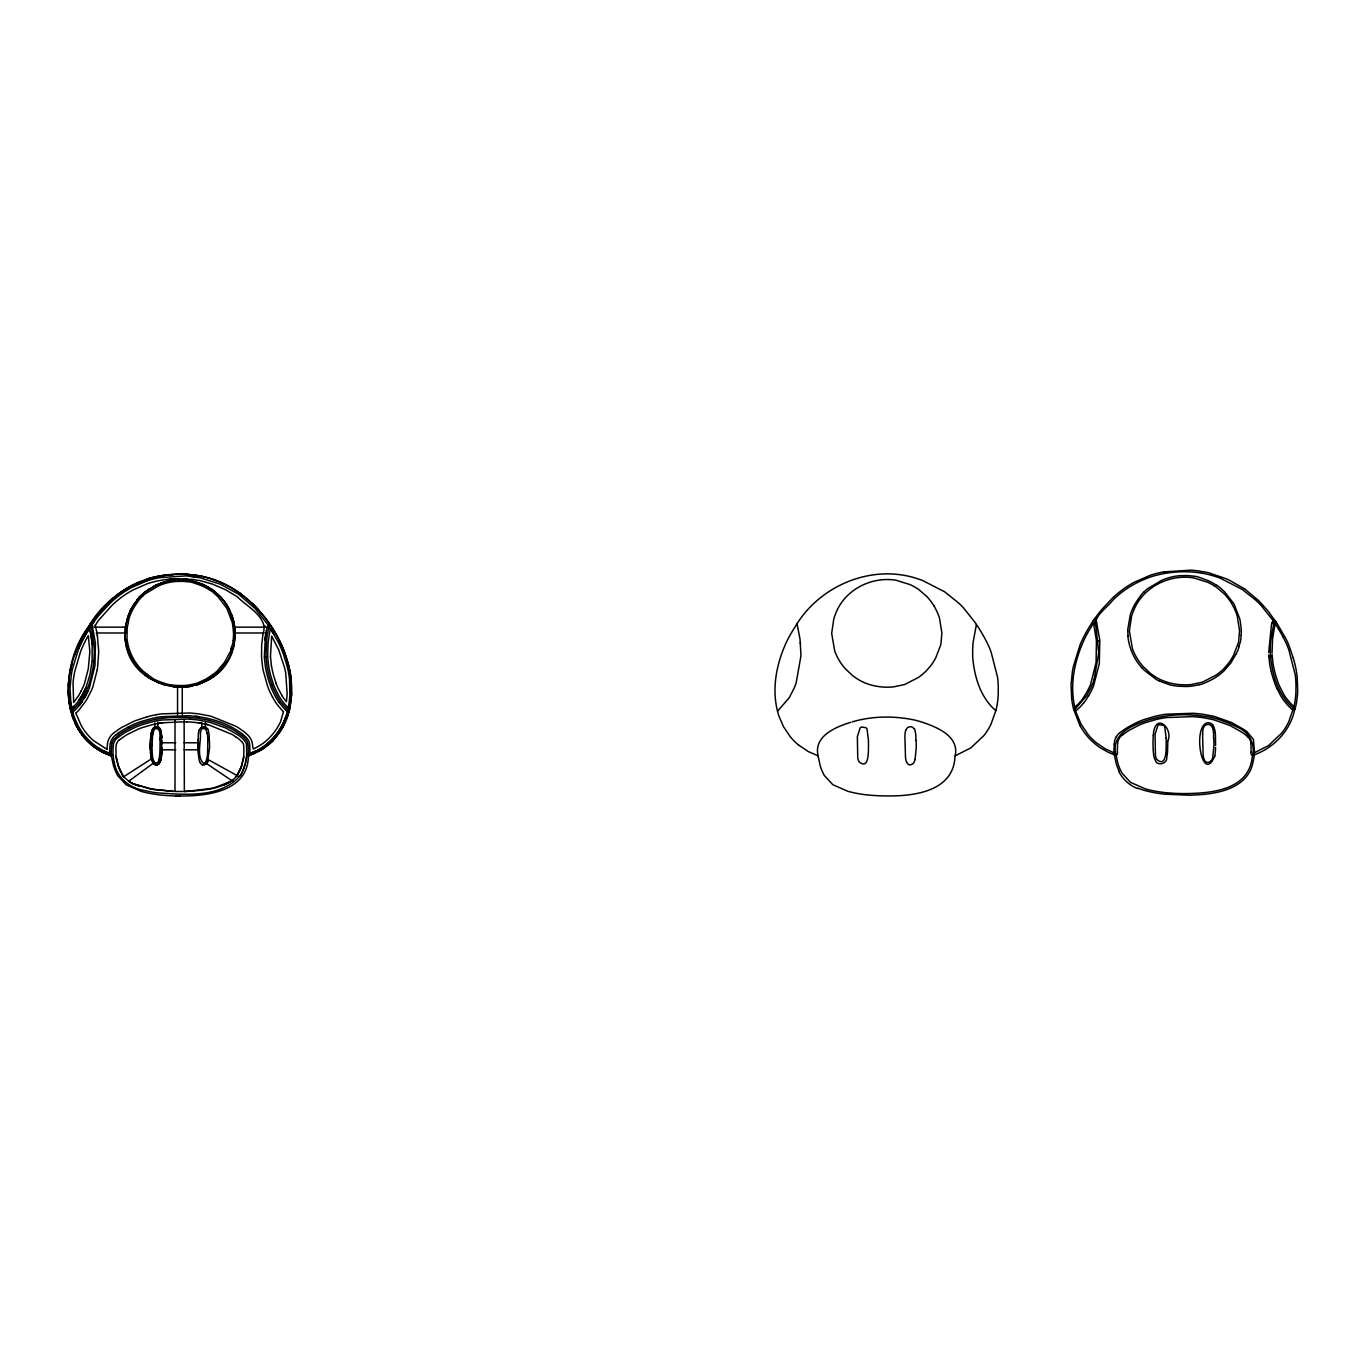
<?xml version="1.0" encoding="UTF-8"?>
<svg xmlns="http://www.w3.org/2000/svg" width="1366" height="1366" viewBox="0 0 1366 1366"><rect width="100%" height="100%" fill="white"/><g stroke="black" fill="none" stroke-linecap="round" stroke-linejoin="round"><path stroke-width="1.5" d="M70.981 711.464C63.348 681.429 73.115 649.192 90.258 624.228A34.321 34.321 0 0 1 92.137 621.496L106.224 604.882M159.771 754.152A30.718 30.718 0 0 0 159.907 751.539L159.942 749.302A47.468 47.468 0 0 1 159.976 748.175L160.112 738.05A42.141 42.141 0 0 0 159.839 733.866C160.522 729.324 154.887 725.739 153.419 731.425A23.495 23.495 0 0 0 152.599 734.754L152.002 746.212A37.889 37.889 0 0 1 152.002 743.582M150.533 738.989L152.446 729.41A5.123 5.123 0 0 1 155.895 726.661L156.117 726.729A3.552 3.552 0 0 1 158.541 727.258L161.359 732.603L161.632 748.636M198.172 743.224L198.172 744.982M209.442 740.526L209.579 746.468A63.382 63.382 0 0 1 209.544 747.868L207.615 761.852A5.908 5.908 0 0 1 206.386 763.543A6.249 6.249 0 0 1 205.703 764.072L204.559 764.67M916.125 740.423L916.262 746.382A63.382 63.382 0 0 1 916.227 747.783L915.066 759.53M1213.811 738.101L1213.947 744.043A63.382 63.382 0 0 1 1213.913 745.46L1212.769 757.191A8.537 8.537 0 0 1 1210.669 761.443M161.786 741.772L161.786 740.474M198.19 740.748L198.19 746.997M110.731 755.705C57.918 737.316 59.267 664.559 88.756 626.413M109.639 751.898L109.861 746.621A26.552 26.552 0 0 1 110.065 744.572L110.561 742.301A13.882 13.882 0 0 1 111.688 739.706L112.968 737.64A13.062 13.062 0 0 1 116.008 734.823M161.786 742.404L161.751 744.35M198.19 740.987L198.207 739.774M198.19 740.406L198.241 736.94A25.493 25.493 0 0 1 198.958 730.503M1167.81 740.987C1173.257 729.973 1157.924 713.462 1153.946 730.4A34.235 34.235 0 0 0 1153.314 735.489M109.639 751.385L109.639 751.641A33.826 33.826 0 0 0 109.656 753.486L113.173 755.33M161.581 751.522L161.632 748.431M1167.81 741.328L1167.623 749.388A32.699 32.699 0 0 1 1167.469 752.12L1167.145 755.039A32.289 32.289 0 0 1 1166.803 757.293C1167.52 764.226 1156.592 766.189 1155.346 760.316A15.077 15.077 0 0 1 1153.638 754.92L1153.28 751.18A37.889 37.889 0 0 1 1153.228 750.327L1153.194 749.524M1202.609 734.515L1203.105 754.544A20.353 20.353 0 0 0 1204.214 759.906M152.872 762.672C160.795 770.27 162.366 753.673 161.615 749.131M287.441 716.774L289.114 710.696L282.779 727.31L272.807 740.714L262.357 749.166L248.612 755.91L261.401 749.763L272.022 741.516L281.089 730.178L287.441 716.774A44.275 44.275 0 0 0 289.148 710.713C301.562 653.392 259.591 589.651 202.544 576.537M161.581 751.3L161.564 752.068A28.686 28.686 0 0 1 161.427 754.339C161.837 758.813 159.122 768.46 153.333 763.372A13.387 13.387 0 0 1 150.926 757.071L150.328 746.28A38.299 38.299 0 0 1 150.311 743.77L150.414 741.482M150.311 743.77L150.328 746.28A48.835 48.835 0 0 0 150.345 748.756L150.465 751.129M1215.603 745.512L1215.484 738.562A51.208 51.208 0 0 0 1215.228 732.569M161.7 746.878L161.649 748.346M1215.535 747.509L1215.484 748.858A54.794 54.794 0 0 1 1214.784 756.166M235.106 636.966L234.132 644.684L235.14 632.116M1114.195 753.144L1114.195 754.134M150.516 739.45L150.345 748.756M1241.113 635.344L1241.25 632.953A20.08 20.08 0 0 0 1241.233 630.255L1241.131 628.958M150.431 741.106L151.216 733.2L153.453 728.044A4.627 4.627 0 0 1 154.785 727.122L155.297 726.917M1241.096 635.651L1240.977 637.444A28.635 28.635 0 0 1 1240.226 642.43L1240.14 642.635A13.831 13.831 0 0 1 1239.611 644.171A11.304 11.304 0 0 0 1239.133 645.759M106.924 749.114L107.641 742.387A16.938 16.938 0 0 1 109.365 738.135L110.561 736.206A13.319 13.319 0 0 1 112.012 734.464L114.044 732.739M111.517 747.117L111.329 751.146A32.272 32.272 0 0 0 111.363 754.117L111.517 755.518L111.397 754.442M235.123 636.402L235.02 630.802M1153.297 735.489L1153.006 741.226A39.699 39.699 0 0 0 1153.006 743.889A46.751 46.751 0 0 0 1153.024 745.904L1153.143 748.722M1114.229 744.197L1114.058 747.612A34.748 34.748 0 0 0 1114.144 752.905M1127.787 629.385L1130.28 614.871A46.256 46.256 0 0 1 1132.329 609.373A55.869 55.869 0 0 1 1137.741 599.776L1139.637 597.062A39.477 39.477 0 0 1 1142.215 593.681L1143.018 592.878A16.58 16.58 0 0 1 1143.718 592.212L1143.871 592.093M125.126 631.553C121.557 696.66 221.565 707.622 234.132 644.684A12.209 12.209 0 0 1 233.688 645.947L230.239 655.595M1127.735 630.272L1128.043 636.129M125.109 631.724L125.672 626.072M207.581 753.998L207.769 741.123A48.835 48.835 0 0 0 207.53 735.437L207.103 733.03M92.12 661.076L92.171 644.291M125.245 629.999L125.279 629.436A49.791 49.791 0 0 1 125.962 624.245L130.419 610.397L139.417 596.908L144.728 592.127L156.253 585.092L165.252 581.728L175.616 579.816L168.411 580.926M92.085 661.468L89.985 674.65L86.126 687.098A34.935 34.935 0 0 1 85.717 688.003L85.204 689.062M233.193 640.312L233.535 635.122A15.436 15.436 0 0 0 233.518 633.192L233.227 629.589A34.389 34.389 0 0 0 233.04 627.66L232.579 624.433A27.491 27.491 0 0 0 232.066 621.871L226.995 608.741A25.544 25.544 0 0 0 226.397 607.648L217.86 596.652A44.258 44.258 0 0 0 216.87 595.713L213.181 592.4A10.467 10.467 0 0 0 210.962 590.761A19.568 19.568 0 0 1 210.432 590.505L208.947 589.617M1167.384 752.768L1167.247 754.066M265.397 636.59L264.338 657.029M159.754 754.152L159.446 756.969A32.46 32.46 0 0 1 159.122 759.137M264.936 640.21L265.807 633.892M125.467 627.711L125.996 624.245L125.723 625.713M248.39 756.047C247.946 792.861 204.302 796.566 175.77 795.968A210.979 210.979 0 0 1 163.357 795.268A125.211 125.211 0 0 1 141.296 791.426L126.133 784.784L117.613 775.529A53.189 53.189 0 0 1 113.549 765.916L111.38 755.996L94.459 747.1L82.37 735.284L75.83 724.868L71.186 712.369M243.78 756.832L241.423 766.599L237.547 774.624L241.423 766.599L243.831 756.388A5.123 5.123 0 0 1 243.814 754.835L243.848 748.807A56.843 56.843 0 0 0 243.763 746.997L243.729 746.451A7.154 7.154 0 0 0 242.567 742.404M245.043 764.277A47.605 47.605 0 0 1 240.365 775.717A40.519 40.519 0 0 0 244.104 767.402A57.048 57.048 0 0 0 245.077 764.277L245.453 762.928A40.929 40.929 0 0 0 246.239 759.394L246.665 756.252A2.63 2.63 0 0 1 246.58 755.159M265.516 635.685L265.96 632.987M97.601 667.342L98.728 651.65L97.43 636.044M97.447 668.247L97.208 669.75M263.04 633.414L261.777 644.171A107.538 107.538 0 0 0 261.657 646.442L261.538 657.2M263.006 633.636C269.102 617.654 246.341 606.094 238.265 597.676M97.123 670.262L92.905 686.722A43.217 43.217 0 0 1 91.266 690.667L87.595 698.009A41.492 41.492 0 0 1 86.621 699.648L85.648 701.082A10.706 10.706 0 0 0 85.068 702.004L79.006 709.996A21.907 21.907 0 0 1 77.589 711.498L76.189 712.796M265.892 633.397L266.438 630.443M200.307 732.552C201.331 741.721 196.243 756.064 203.363 763.201M266.336 630.921L267.036 627.694M159.088 759.24L158.985 759.769A13.609 13.609 0 0 1 158.695 760.811L157.38 762.945L155.229 762.894M1214.733 756.166C1202.063 785.757 1191.92 725.124 1207.851 722.665A6.352 6.352 0 0 1 1212.564 724.748M798.786 745.204A59.421 59.421 0 0 1 790.333 736.82L783.452 726.61L778.808 715.818A35.636 35.636 0 0 1 778.244 713.872C771.209 689.813 776.298 663.91 786.662 641.644A133.544 133.544 0 0 1 795.234 626.653C819.6 585.075 872.891 563.048 918.874 579.184A98.352 98.352 0 0 1 922.613 580.516L944.589 591.768L958.181 602.628A88.363 88.363 0 0 1 963.457 607.836L974.726 621.974A42.978 42.978 0 0 1 976.4 624.535L978.124 627.045A189.942 189.942 0 0 1 985.381 639.373L988.523 645.657A83.087 83.087 0 0 1 991.135 652.197L997.556 677.195A113.258 113.258 0 0 1 998.273 687.098L998.205 695.26A92.205 92.205 0 0 1 997.368 703.166A67.651 67.651 0 0 1 995.934 710.337L990.999 724.253A62.887 62.887 0 0 1 983.913 735.557L970.902 747.834L955.278 755.825M1283.084 637.034L1286.209 643.335A83.087 83.087 0 0 1 1288.838 649.857L1295.258 674.855A113.258 113.258 0 0 1 1295.975 684.776L1295.907 692.938A92.205 92.205 0 0 1 1295.07 700.843A67.651 67.651 0 0 1 1293.619 707.998L1288.684 721.931A62.887 62.887 0 0 1 1281.615 733.218L1268.604 745.512L1252.981 753.503M126.15 623.408L129.599 612.173L135.268 602.406M231.178 648.816L231.469 647.501M231.332 648.116L231.059 649.396A15.214 15.214 0 0 1 230.854 650.165L230.615 650.933A12.396 12.396 0 0 1 230.273 651.77L224.536 662.288L217.433 670.757A50.969 50.969 0 0 1 214.513 673.318L207.034 678.475A59.592 59.592 0 0 1 205.481 679.329L197.694 682.915A15.658 15.658 0 0 1 195.543 683.598L191.206 684.52M1238.911 646.733L1239.133 645.759M1238.808 647.194L1238.638 647.945A17.143 17.143 0 0 1 1238.467 648.628L1238.125 649.67A15.009 15.009 0 0 1 1237.784 650.523L1236.145 653.853M1295.719 706.495L1296.044 704.941A65.722 65.722 0 0 0 1296.795 700.707L1297.324 696.25A76.974 76.974 0 0 0 1297.683 690.479L1297.222 677.536A97.874 97.874 0 0 0 1293.192 657.934M289.694 708.647A64.868 64.868 0 0 1 289.25 710.422C299.478 667.376 275.539 621.65 242.994 595.593M270.502 628.77L277.639 641.03A95.227 95.227 0 0 1 283.223 653.699L286.279 663.381A91.659 91.659 0 0 1 289.507 679.278L289.882 694.748A83.787 83.787 0 0 1 288.926 703.61A68.317 68.317 0 0 1 288.192 707.69L287.219 711.601A44.122 44.122 0 0 1 285.904 716.091L285.528 717.201A60.343 60.343 0 0 1 256.074 751.18M206.744 759.325L206.778 759.206A33.979 33.979 0 0 0 207.564 753.998M270.246 628.736L268.095 642.515L267.685 656.483M1271.405 625.269L1268.69 652.641M1274.666 626.089L1272.549 639.151L1272.053 653.119M264.321 627.028L264.765 625.543M234.149 644.581L233.774 645.759M269.239 626.191L269.665 624.825M1271.507 624.928L1272.088 623.016M267.719 625.457L267.856 624.791M1274.751 625.765L1275.912 621.974L1267.99 610.909L1258.837 600.767L1246.97 590.812A6.83 6.83 0 0 1 1246.355 590.317L1246.048 590.01A7.598 7.598 0 0 0 1245.416 589.48L1245.092 589.241M267.138 627.353L267.89 624.86L270.314 628.48M1093.961 680.114L1098.469 654.485A123.384 123.384 0 0 0 1098.605 651.719L1096.01 626.909A58.021 58.021 0 0 0 1095.344 624.279C1095.447 615.059 1106.562 608.041 1112.231 600.835C1123.313 589.292 1137.707 581.131 1152.853 576.196C1173.531 570.288 1196.104 569.964 1216.56 576.862A98.352 98.352 0 0 1 1220.299 578.194L1242.275 589.446L1255.883 600.289A88.363 88.363 0 0 1 1261.142 605.497L1272.429 619.652A42.978 42.978 0 0 1 1274.085 622.196L1275.81 624.706M1271.934 623.528L1273.3 619.003L1275.298 621.018A9.306 9.306 0 0 1 1276.527 622.657L1276.783 623.067M976.4 624.535L973.087 642.498A131.238 131.238 0 0 0 972.694 649.055L972.677 656.397A7.701 7.701 0 0 0 972.694 657.097C974.282 676.614 980.498 697.65 995.797 710.61M1274.085 622.196L1270.773 640.159A131.238 131.238 0 0 0 1270.38 646.716L1270.363 654.058A7.701 7.701 0 0 0 1270.397 654.758C1271.985 674.275 1278.183 695.328 1293.482 708.288M269.102 626.687L268.675 628.121A16.734 16.734 0 0 0 268.317 629.555L267.224 635.634A77.674 77.674 0 0 0 266.592 640.398L266.011 656.875M818.132 756.081C813.316 736.308 835.292 727.088 850.608 722.341M146.93 580.891L131.921 587.38A91.266 91.266 0 0 0 116.947 597.284L114.044 599.606A16.238 16.238 0 0 0 113.327 600.255L110.407 602.987A16.665 16.665 0 0 0 109.57 603.874A18.099 18.099 0 0 1 108.734 604.745L101.716 612.173A122.616 122.616 0 0 0 95.449 619.857L93.349 622.657A35.243 35.243 0 0 0 92.137 624.382L89.627 628.189A123.777 123.777 0 0 0 78.733 648.491L72.483 668.913A104.994 104.994 0 0 0 71.373 674.292L69.99 688.242L70.878 702.568M1295.07 708.852L1295.327 708.203A14.992 14.992 0 0 0 1295.48 707.52M84.675 690.172L85.495 688.43M88.005 690.974L86.553 693.996A54.179 54.179 0 0 1 84.709 697.445L84.316 698.077A56.057 56.057 0 0 0 86.878 693.313L88.739 689.454A37.616 37.616 0 0 0 89.302 688.225L95.005 665.669L95.415 642.942M84.436 690.667L83.668 692.255A49.535 49.535 0 0 1 81.414 696.404L82.284 694.901A53.325 53.325 0 0 0 83.411 692.784L84.692 690.12M81.226 690.906L83.189 686.774A34.201 34.201 0 0 0 84.453 683.751L88.295 668.811L89.78 652.367A57.543 57.543 0 0 0 89.78 650.728L88.312 635.6A110.134 110.134 0 0 0 80.594 651.531L74.857 671.099A91.573 91.573 0 0 0 73.013 683.222L73.679 702.483L77.862 696.626A16.955 16.955 0 0 1 78.46 695.772M1235.991 654.126L1230.954 662.8L1224.124 670.757A57.252 57.252 0 0 1 1211.027 680.063L1203.787 683.444A20.183 20.183 0 0 1 1200.612 684.451L1198.972 684.793M229.864 656.295L227.456 660.768M1294.985 709.039L1293.568 709.961A2.612 2.612 0 0 1 1291.365 708.903A6.523 6.523 0 0 0 1290.785 708.254L1289.658 707.161A50.149 50.149 0 0 1 1285.696 702.773L1283.477 699.99A48.493 48.493 0 0 1 1279.344 693.194L1277.125 688.874M818.08 755.774L808.621 751.727L798.786 745.204M1116.124 737.162L1117.32 735.267A12.618 12.618 0 0 1 1120.24 732.5M72.859 712.181L75.489 709.637A19.722 19.722 0 0 0 76.872 708.186L79.143 705.573A35.789 35.789 0 0 0 80.457 703.985L82.711 700.485A13.131 13.131 0 0 1 83.394 699.426L84.248 698.163M79.57 699.204L78.272 701.253A26.381 26.381 0 0 1 76.308 703.712L74.293 706.034A17.16 17.16 0 0 1 73.013 707.349L71.954 708.339L73.269 713.82A38.009 38.009 0 0 0 74.174 716.689L76.035 721.333M81.311 696.523L79.194 699.819M79.74 698.897L79.928 698.607A17.229 17.229 0 0 1 80.696 697.428L80.696 697.428M227.2 661.195L216.682 673.694L201.024 683.324M1088.565 695.823L1087.763 697.001A13.097 13.097 0 0 0 1087.097 698.06L1086.448 699.153A26.927 26.927 0 0 1 1083.511 703.149M240.228 775.632C220.114 798.632 184.393 794.534 156.663 792.826A126.867 126.867 0 0 1 144.847 790.572C130.146 788.489 116.998 778.005 114.437 762.979A39.819 39.819 0 0 1 113.822 760.35L113.156 756.183M1094.627 621.803L1092.902 624.313A133.544 133.544 0 0 0 1084.348 639.288C1074.017 661.605 1068.895 687.474 1075.93 711.532A35.636 35.636 0 0 0 1076.493 713.496L1081.138 724.287L1088.036 734.481A59.421 59.421 0 0 0 1096.488 742.882L1105.026 748.67L1115.817 753.742M89.063 625.935C118.927 573.635 194.979 556.799 242.431 595.183M81.55 702.431L80.048 698.402M237.547 774.624L236.13 776.605A25.92 25.92 0 0 0 237.633 774.488A36.984 36.984 0 0 0 241.321 766.872M78.647 695.499L79.023 694.901A48.817 48.817 0 0 0 81.209 690.889M135.797 601.655L145.821 591.376M95.278 625.508L97.703 621.53A97.72 97.72 0 0 1 99.018 619.805L110.578 606.897A25.903 25.903 0 0 0 111.688 605.719A13.916 13.916 0 0 1 112.388 604.967L115.29 602.269A13.523 13.523 0 0 1 115.888 601.723L118.722 599.452A88.38 88.38 0 0 1 133.236 589.856L147.323 583.709A83.463 83.463 0 0 1 160.522 580.396C167.233 579.167 174.216 578.381 179.595 579.747M92.12 621.479L90.258 624.228A15.829 15.829 0 0 0 89.268 625.611M94.186 621.53L93.298 622.708A34.133 34.133 0 0 0 92.273 624.177M235.994 776.793L235.908 776.878A21.822 21.822 0 0 1 231.861 780.669L231.861 780.669A23.393 23.393 0 0 0 232.903 779.884A25.254 25.254 0 0 1 230.683 781.472L213.25 788.182L186.579 791.409M1083.511 703.149L1081.223 705.761A19.841 19.841 0 0 1 1079.84 707.246L1077.518 709.364A22.812 22.812 0 0 0 1077.142 709.722A2.595 2.595 0 0 1 1075.162 710.508L1073.676 709.244A77.777 77.777 0 0 1 1071.661 698.504L1071.029 684.673L1072.43 671.304A108.085 108.085 0 0 1 1073.574 665.788L1080.079 644.82A127.823 127.823 0 0 1 1091.571 623.425L1092.271 622.196A17.212 17.212 0 0 1 1093.329 620.71L1095.395 618.269L1096.642 622.691M1080.233 701.817L1080.694 701.304A26.381 26.381 0 0 0 1082.657 698.846L1084.297 696.182A17.229 17.229 0 0 1 1085.065 695.004L1085.765 693.962A46 46 0 0 0 1087.763 690.359L1090.085 685.578A34.645 34.645 0 0 0 1090.597 684.451L1096.078 662.595L1096.437 640.825M1079.789 702.329L1078.662 703.61A15.214 15.214 0 0 1 1077.586 704.736L1073.625 708.083L1073.693 709.364M1115.698 753.537C1111.275 733.764 1133.029 724.8 1148.311 720.002C1168.989 713.598 1191.459 713.274 1212.581 717.765A107.692 107.692 0 0 1 1218.813 719.523L1228.973 723.246A72.056 72.056 0 0 1 1236.503 726.832C1249.566 731.732 1256.003 744.76 1252.11 758.028C1248.097 790.453 1210.498 793.356 1184.783 793.578A148.809 148.809 0 0 1 1180.139 793.544A210.979 210.979 0 0 1 1167.725 792.843A125.211 125.211 0 0 1 1145.664 789.002L1130.502 782.376L1121.981 773.122A53.189 53.189 0 0 1 1117.917 763.492L1115.868 753.998M140.374 598.376L142.286 596.515A11.133 11.133 0 0 0 142.986 595.815M71.527 711.02L73.849 708.886A21.088 21.088 0 0 0 75.591 707.127L78.477 703.746A41.629 41.629 0 0 0 79.143 702.961A15.965 15.965 0 0 0 80.218 701.356L81.414 699.375A15.265 15.265 0 0 1 82.045 698.419L83.497 696.165A55.921 55.921 0 0 0 84.965 693.416L87.219 688.72A42.158 42.158 0 0 0 89.575 682.539L91.3 676.358A73.866 73.866 0 0 0 91.949 673.523L92.803 669.05A90.617 90.617 0 0 0 93.776 661.554L94.203 654.604A69.546 69.546 0 0 0 94.083 647.177L92.256 632.219A73.235 73.235 0 0 0 91.368 628.189L90.258 624.228L90.549 625.218M106.463 604.66L114.471 597.113M1114.263 596.464L1115.356 595.439A27.03 27.03 0 0 1 1117.251 593.817L1119.198 592.263A94.8 94.8 0 0 1 1134.719 582.018L1150.206 575.291A89.934 89.934 0 0 1 1163.849 571.91M1113.888 596.805L1112.368 598.223A21.019 21.019 0 0 0 1111.412 599.247A14.975 14.975 0 0 1 1110.678 600.015L1102.874 608.331A124.033 124.033 0 0 0 1097.137 615.417L1095.088 618.132A35.636 35.636 0 0 0 1093.176 620.932L1096.403 640.483M72.091 708.203L72.859 707.503A18.014 18.014 0 0 0 74.31 706.034M76.069 712.915L75.95 713.018A31.657 31.657 0 0 0 76.274 714.128L81.243 725.534A57.799 57.799 0 0 0 93.469 740.611L106.924 749.285M1144.093 591.888L1144.179 591.82A8.572 8.572 0 0 0 1144.828 591.171A19.466 19.466 0 0 1 1148.277 588.251L1161.612 580.396A50.986 50.986 0 0 1 1170.321 577.34L1173.65 576.554A19.824 19.824 0 0 1 1176.075 576.145A16.204 16.204 0 0 0 1176.604 576.093L1178.619 575.82A15.811 15.811 0 0 1 1180.531 575.684L1186.798 575.564A20.319 20.319 0 0 1 1188.113 575.598L1195.062 576.298A16.716 16.716 0 0 1 1198.016 576.93L1208.142 580.635A55.46 55.46 0 0 1 1215.108 584.358L1216.286 585.075A16.768 16.768 0 0 0 1216.85 585.365M201.946 576.418A28.14 28.14 0 0 1 200.443 576.128C170.801 570.356 138.325 577.05 114.949 596.737M119.149 734.584L114.163 738.869A15.914 15.914 0 0 0 111.91 743.343M153.812 762.826L128.78 781.198L124.852 777.886A20.473 20.473 0 0 1 124.016 776.964M1121.93 735.42L1124.56 733.491A46.017 46.017 0 0 1 1129.272 730.247L1137.622 725.875A79.996 79.996 0 0 1 1144.947 722.785L1154.714 719.899A41.902 41.902 0 0 1 1157.702 719.148L1161.561 718.362A51.686 51.686 0 0 1 1166.564 717.577L1192.194 716.621A28.823 28.823 0 0 1 1194.533 716.757L1201.551 717.44A31.555 31.555 0 0 1 1203.105 717.696L1212.393 719.455A73.44 73.44 0 0 1 1213.93 719.848L1230.032 725.517L1241.54 731.988A15.146 15.146 0 0 0 1241.984 732.313L1244.733 734.191A25.937 25.937 0 0 1 1246.543 735.779L1247.824 737.042M146.555 590.88L147.289 590.385A21.702 21.702 0 0 0 147.75 590.061L156.766 584.853L168.069 581.028M119.252 740.065L121.916 738.101A43.627 43.627 0 0 1 127.465 734.413L138.598 728.949A48.305 48.305 0 0 1 142.184 727.617L152.633 724.595A32.186 32.186 0 0 1 153.897 724.304L154.836 724.117M1120.222 732.466L1121.879 731.305A17.434 17.434 0 0 0 1122.476 730.844A65.807 65.807 0 0 1 1132.209 724.885L1135.539 723.143A87.031 87.031 0 0 1 1143.803 719.626L1153.928 716.638A44.31 44.31 0 0 1 1157.019 715.852L1161.049 715.033A54.538 54.538 0 0 1 1166.274 714.23L1192.381 713.274A31.691 31.691 0 0 1 1194.891 713.411L1199.86 713.872A45.795 45.795 0 0 1 1203.719 714.384L1213.213 716.194A75.659 75.659 0 0 1 1214.801 716.604L1231.398 722.46L1243.504 729.273A13.882 13.882 0 0 0 1244.016 729.632L1245.621 730.656A14.906 14.906 0 0 1 1246.97 731.664L1253.459 739.484L1254.449 752.222A2.834 2.834 0 0 1 1254.381 752.99M231.725 780.771C218.184 789.531 200.58 790.726 184.615 791.46M115.99 734.788L117.51 733.73A17.468 17.468 0 0 0 118.108 733.269M114.42 732.466L115.7 731.578A17.468 17.468 0 0 0 116.383 731.066A54.145 54.145 0 0 1 122.086 727.224L134.927 720.821L146.691 716.996M199.077 730.52A6.369 6.369 0 0 1 201.212 727.48L203.585 726.78A4.764 4.764 0 0 1 205.805 727.378L206.198 727.651A4.252 4.252 0 0 1 207.495 729.12M116.008 756.354L118.227 765.848L122.24 774.573A19.909 19.909 0 0 0 123.777 776.691L151.814 758.608L153.146 761.425M1253.578 755.074L1252.298 755.791L1251.427 754.63A2.578 2.578 0 0 1 1250.966 752.82A3.278 3.278 0 0 1 1251.051 752.29M127.806 727.241L131.17 725.568A87.031 87.031 0 0 1 139.434 722.051L149.56 719.062A44.31 44.31 0 0 1 152.651 718.277L156.68 717.457M129.394 728.317L133.407 726.37A84.453 84.453 0 0 1 140.288 723.519A39.887 39.887 0 0 1 142.474 722.836L149.987 720.685A43.353 43.353 0 0 1 152.992 719.916L156.936 719.114A53.035 53.035 0 0 1 162.059 718.328M255.903 750.873L250.507 753.332L254.861 751.385M181.439 687.252L190.898 686.278L200.682 683.478M246.631 754.903L250.063 753.503L249.654 744.231A11.44 11.44 0 0 0 248.236 739.996L247.024 738.408A22.385 22.385 0 0 0 245.265 736.496L242.585 734.088A14.941 14.941 0 0 0 241.253 733.081L239.75 732.108A13.865 13.865 0 0 1 239.135 731.698C224.878 721.931 207.615 717.15 190.523 715.852A31.691 31.691 0 0 0 187.996 715.699L161.905 716.672A54.538 54.538 0 0 0 156.68 717.474M1253.681 755.022C1274.341 747.868 1291.536 729.41 1295.019 707.673L1294.063 706.939A10.484 10.484 0 0 0 1293.039 705.744L1291.997 704.754A46.683 46.683 0 0 1 1288.24 700.57L1286.123 697.924A41.868 41.868 0 0 1 1282.537 692.084L1280.198 687.508A49.927 49.927 0 0 1 1277.773 681.736L1275.998 676.204A61.316 61.316 0 0 1 1274.768 671.85L1273.675 667.069A46.29 46.29 0 0 1 1273.027 663.552L1272.07 654.587M147.101 716.86L150.38 715.955A35.414 35.414 0 0 1 152.087 715.545L156.253 714.691M852.077 721.931C872.345 715.869 894.269 715.733 914.878 720.104A109.092 109.092 0 0 1 923.177 722.529C938.118 727.6 959.939 736.855 954.988 756.576C953.57 791.307 914.11 796.31 887.097 795.917A148.809 148.809 0 0 1 882.436 795.866A210.979 210.979 0 0 1 870.04 795.183A125.211 125.211 0 0 1 847.979 791.341L832.816 784.699L824.279 775.444A53.189 53.189 0 0 1 820.215 765.831L818.166 756.32M1198.648 684.861L1192.194 686.091A49.893 49.893 0 0 1 1183.554 686.432L1178.978 686.244A28.174 28.174 0 0 1 1177.185 686.074L1173.292 685.527A24.673 24.673 0 0 1 1169.381 684.605M155.092 724.065L160.437 723.041A35.311 35.311 0 0 1 162.452 722.802L183.437 721.811M157.192 720.77L153.333 721.572A44.941 44.941 0 0 0 150.345 722.324L141.688 724.851A62.016 62.016 0 0 0 133.919 728.01L125.843 732.108A45.761 45.761 0 0 0 120.191 735.898L117.476 737.913A8.452 8.452 0 0 0 115.495 739.826L114.693 741.192A11.048 11.048 0 0 0 113.378 744.914A25.613 25.613 0 0 0 113.207 746.98L113.002 751.283A27.815 27.815 0 0 0 113.019 753.605L113.088 754.339M1163.849 571.893L1190.811 570.151A49.005 49.005 0 0 1 1192.262 570.271L1195.591 570.595A45.983 45.983 0 0 1 1201.073 571.466M1075.383 708.8L1086.414 696.011A17.331 17.331 0 0 0 1087.199 694.85L1091.588 686.295A42.124 42.124 0 0 0 1093.944 680.114M169.469 579.201L175.514 578.757M162.059 718.345L169.162 717.645A73.73 73.73 0 0 1 172.253 717.44L187.005 717.338A36.267 36.267 0 0 1 190.335 717.509L195.236 717.953A44.685 44.685 0 0 1 199.043 718.448L204.78 719.472A56.382 56.382 0 0 1 208.213 720.172A115.7 115.7 0 0 1 224.587 725.688L227.473 726.917A64.543 64.543 0 0 1 232.118 729.273L234.798 730.844A51.123 51.123 0 0 1 238.162 733.047L239.853 734.174A17.041 17.041 0 0 1 241.509 735.352M176.521 578.706L193.135 579.491A26.739 26.739 0 0 1 195.218 579.901A15.521 15.521 0 0 0 198.002 580.328L198.48 580.345A6.386 6.386 0 0 1 199.419 580.465A22.556 22.556 0 0 0 200.187 580.652L212.259 584.033L225.134 589.531A56.86 56.86 0 0 1 226.244 590.146L236.813 596.447A7.035 7.035 0 0 1 237.547 597.01L237.974 597.42M186.339 791.409L183.625 791.495M179.646 579.747L182.276 579.679A18.663 18.663 0 0 1 183.266 579.679L184.547 579.747L184.547 578.621M179.287 579.765L176.163 579.799A13.506 13.506 0 0 0 174.541 579.901M184.359 791.477L184.12 720.258M182.976 791.495L175.241 791.477M94.169 627.165L126.372 627.165L126.372 632.987L96.183 632.987M266.268 627.165L234.047 627.165L234.047 632.987L264.253 632.987M183.676 721.811L187.108 721.829M160.966 742.78L175.753 742.78M184.12 742.78L198.992 742.78L198.992 749.814L184.12 749.814M160.966 749.814L175.753 749.814M186.579 721.829L188.901 721.88A19.534 19.534 0 0 1 189.857 721.965L196.806 722.631A28.806 28.806 0 0 1 198.207 722.87L200.409 723.246L199.129 723.041M777.596 711.14L788.728 698.333A17.331 17.331 0 0 0 789.514 697.172L793.902 688.635A42.124 42.124 0 0 0 796.241 682.454L800.766 656.824A123.384 123.384 0 0 0 800.903 654.041L800.032 639.22L797.505 626.106M70.912 711.225L70.912 711.225A81.14 81.14 0 0 1 68.624 697.189M173.755 791.426L151.728 789.189L133.526 783.93A32.169 32.169 0 0 1 129.258 781.523M173.448 791.409L151.728 789.189L133.526 783.93A32.835 32.835 0 0 1 129.07 781.386M176.777 687.098L179.236 687.218A54.401 54.401 0 0 0 191.547 686.244M176.026 687.064L163.715 684.81M184.956 578.638L185.622 578.672A44.412 44.412 0 0 1 187.279 578.808M1201.073 571.517A8.23 8.23 0 0 0 1202.217 571.671L1203.207 571.756A14.787 14.787 0 0 1 1205.205 572.064A15.026 15.026 0 0 0 1206.076 572.252L1207.407 572.474A20.319 20.319 0 0 1 1208.347 572.661L1226.275 578.774A100.743 100.743 0 0 1 1228.939 579.969L1244.682 588.968M185.042 579.799L188.03 580.123M216.221 592.878L202.68 584.392L187.535 580.072M188.149 580.123L185.81 579.867A29.881 29.881 0 0 0 182.276 579.645M189.123 580.226L195.662 581.831M267.173 623.75L254.913 608.382L240.382 595.781A8.298 8.298 0 0 1 239.853 595.354L238.691 594.364A13.848 13.848 0 0 0 237.957 593.851L220.302 584.187L200.068 577.75A8.657 8.657 0 0 0 198.907 577.596L198.053 577.528A14.667 14.667 0 0 1 195.884 577.203A39.46 39.46 0 0 0 191.223 576.418L187.552 576.025A47.059 47.059 0 0 0 185.81 575.889L160.044 577.613A86.809 86.809 0 0 0 146.93 580.857M190.164 719.182L197.182 719.865A31.555 31.555 0 0 1 198.719 720.121L208.025 721.88A72.74 72.74 0 0 1 210.074 722.392L225.902 728.044L237.172 734.413A15.18 15.18 0 0 0 237.616 734.72L240.348 736.598A25.681 25.681 0 0 1 242.158 738.169L243.438 739.45A11.116 11.116 0 0 1 246.717 745.426M185.417 579.833L186.579 579.952M200.665 723.297L201.741 723.468M201.587 723.451L206.368 724.356M202.236 576.486L200.443 576.128M206.283 724.339L207.7 724.68A70.588 70.588 0 0 1 209.186 725.056L232.118 734.447A47.827 47.827 0 0 1 235.533 736.684M206.556 724.407L207.7 724.68M162.776 684.52L149.85 678.441M196.311 582.036C210.347 586.099 222.436 596.071 229.044 609.099M1169.381 684.588L1163.251 682.539A30.564 30.564 0 0 1 1161.868 681.976L1158.949 680.78M288.721 710.644L288.38 710.388A7.393 7.393 0 0 0 287.867 709.774L287.782 709.688M1137.844 788.182L1143.154 790.026A120.737 120.737 0 0 0 1164.925 794.192L1189.325 795.2A195.492 195.492 0 0 0 1194.977 794.961C1218.25 794.107 1249.395 788.045 1253.322 760.316A39.187 39.187 0 0 0 1253.937 757.362L1254.278 753.247M76.154 721.572L78.255 725.927A59.489 59.489 0 0 0 97.789 747.424L104.414 751.198A47.827 47.827 0 0 0 105.387 751.659L109.331 753.349M109.007 753.212L107.965 752.786M107.351 752.529L104.414 751.198M211.593 589.224L211.713 589.292A12.072 12.072 0 0 1 214.308 591.188M207.803 759.428L238.213 776.161M156.27 714.708A56.928 56.928 0 0 1 161.649 713.872L189.806 712.984A26.056 26.056 0 0 1 190.813 713.069L198.155 713.786A37.787 37.787 0 0 1 199.863 714.077L209.818 715.972A77.725 77.725 0 0 1 211.423 716.399L236.028 726.336A58.67 58.67 0 0 1 240.775 729.427A12.636 12.636 0 0 0 241.253 729.768L242.482 730.537A18.321 18.321 0 0 1 244.412 731.971L247.195 734.464A25.425 25.425 0 0 1 249.244 736.701L250.541 738.528A14.343 14.343 0 0 1 252.403 743.821L252.505 744.419A35.499 35.499 0 0 1 252.71 746.621L253.291 749.029A56.262 56.262 0 0 0 268.282 739.023L269.341 737.862A57.696 57.696 0 0 0 280.423 722.085L283.479 711.72M205.822 763.082L233.398 781.711M149.509 678.219L139.469 669.75M241.492 735.369L242.226 735.984A46.444 46.444 0 0 1 244.002 737.589L244.326 737.93A17.656 17.656 0 0 1 246.785 740.918A8.845 8.845 0 0 1 247.878 743.889L248.083 745.136A44.361 44.361 0 0 1 248.339 749.456L248.39 754.186M240.279 593.476L240.399 593.561A8.623 8.623 0 0 0 239.46 592.81M216.596 593.22C226.107 601.518 232.715 613.3 234.474 625.833M271.8 684.69A53.718 53.718 0 0 0 274.566 691.128L277.23 696.387A38.282 38.282 0 0 0 280.406 701.407L282.591 704.105A48.169 48.169 0 0 0 286.467 708.425L286.792 708.698M288.004 707.537L287.372 706.922A49.022 49.022 0 0 1 283.735 702.841L281.755 700.348A41.868 41.868 0 0 1 278.169 694.509L275.83 689.915A49.927 49.927 0 0 1 273.405 684.161L271.629 678.629A61.316 61.316 0 0 1 270.4 674.275L269.29 669.494A46.29 46.29 0 0 1 268.658 665.976L267.702 657.012M285.545 709.825L286.433 710.679A6.523 6.523 0 0 1 286.98 711.327M285.477 709.757L285.409 709.705A50.149 50.149 0 0 1 281.328 705.18L279.108 702.414M283.343 711.601L283.086 711.345A52.813 52.813 0 0 1 279.125 706.922L276.905 704.139A51.054 51.054 0 0 1 272.517 696.967M269.853 624.757L269.717 624.621A10.023 10.023 0 0 1 270.827 626.157L270.946 626.328M1141.874 667.65L1143.086 669.033A16.853 16.853 0 0 0 1143.991 669.989L1155.551 678.953A19.295 19.295 0 0 0 1158.949 680.763M125.04 634.387C125.313 647.364 130.419 660.12 139.332 669.596M242.414 742.489L242.328 742.387A19.551 19.551 0 0 0 241.133 741.089L239.357 739.416A17.212 17.212 0 0 0 237.53 737.999L236.25 737.179A21.207 21.207 0 0 1 235.533 736.684M1277.227 623.801L1285.167 637.376A91.949 91.949 0 0 1 1289.009 645.572L1293.243 657.917M270.775 629.197L273.883 634.302M934.122 606.009L936.393 610.397A44.395 44.395 0 0 1 937.298 612.31L937.793 613.454A43.405 43.405 0 0 1 939.552 618.422L941.874 633.004L940.884 644.291A12.909 12.909 0 0 1 940.371 645.862L935.83 657.609A51.327 51.327 0 0 1 934.634 659.812L933.883 661.11A47.298 47.298 0 0 1 930.178 666.42L926.199 670.979A57.235 57.235 0 0 1 918.259 677.519L904.668 684.52L893.791 686.825A38.333 38.333 0 0 1 890.325 687.132C877.604 687.679 864.456 684.537 854.228 676.768A47.93 47.93 0 0 1 852.06 675.128L845.434 668.845A54.042 54.042 0 0 1 834.746 651.138L831.672 633.329L833.755 619.191A39.631 39.631 0 0 1 834.438 616.851A51.208 51.208 0 0 1 836.282 612.088C845.349 589.992 870.347 577.084 893.654 579.918A89.456 89.456 0 0 0 895.789 580.14L909.978 584.58A60.702 60.702 0 0 1 916.535 588.097A24.742 24.742 0 0 0 918.379 589.207L926.968 596.635A63.365 63.365 0 0 1 934.105 606.026M282.045 695.806L278.374 688.788A47.315 47.315 0 0 1 276.069 683.307M1079.874 725.448L1073.744 709.552M272.483 696.984L270.195 692.442A55.596 55.596 0 0 1 267.565 686.056L263.245 670.638A49.364 49.364 0 0 1 262.579 666.95L261.572 657.627M119.201 739.996A7.94 7.94 0 0 0 117.152 742.455L116.827 743.155A7.137 7.137 0 0 0 116.195 745.153L116.195 745.238A26.739 26.739 0 0 0 115.99 747.253L115.973 755.091A5.344 5.344 0 0 1 115.973 756.03L118.159 765.66L122.24 774.573A20.097 20.097 0 0 0 123.623 776.503M229.181 609.373L234.269 624.382M160.676 729.905L159.532 728.112A5.379 5.379 0 0 0 158.746 727.395L157.858 726.917A3.927 3.927 0 0 1 158.746 727.395L159.156 727.736A6.113 6.113 0 0 1 160.676 729.905L161.786 738.186M276.103 683.29L274.327 677.895A59.233 59.233 0 0 1 273.132 673.643L272.056 668.999A44.822 44.822 0 0 1 271.373 665.276M271.851 684.673L270.007 679.073A62.563 62.563 0 0 1 268.778 674.65L267.753 670.262A49.5 49.5 0 0 1 266.985 666.198L266.029 657.183M95.449 643.284L92.085 624.467M1096.693 622.896L1099.715 639.783M797.215 625.116L796.941 624.125M92.222 624.962L92.598 626.26M90.685 625.713L89.627 628.138A123.316 123.316 0 0 0 78.733 648.491M95.125 624.962L96.781 632.099M70.861 702.517L71.186 704.583A69.085 69.085 0 0 0 71.886 708.186L72.893 712.301M89.815 628.941L92.068 643.232M1271.165 671.133L1270.363 667.684A47.93 47.93 0 0 1 1269.697 664.064L1268.724 654.929M1271.285 671.611L1271.507 672.601A63.86 63.86 0 0 0 1272.771 677.075L1274.615 682.761A52.984 52.984 0 0 0 1277.142 688.874M90.207 630.665L90.48 631.929M1214.733 729.803L1215.194 732.569M90.515 632.099L90.976 634.627M96.781 632.048L97.276 635.019M91.061 635.053L91.215 636.129M97.259 634.866L97.498 636.436M70.947 703.097L71.117 704.156A68.812 68.812 0 0 0 71.937 708.339M234.371 625.116L235.02 630.921M234.508 626.055L234.713 627.489A35.653 35.653 0 0 1 234.901 629.487L234.935 629.914M150.96 757.157L151.08 757.993A13.045 13.045 0 0 0 151.746 760.418M1114.212 754.237L1116.312 764.021A57.167 57.167 0 0 0 1119.027 770.987M91.42 637.444L91.539 638.366M271.39 665.259L270.485 656.739M91.659 639.305L91.795 640.381M1117.542 752.768L1117.388 751.18A29.027 29.027 0 0 1 1117.371 748.858L1117.576 744.555A26.125 26.125 0 0 1 1117.781 742.489A10.638 10.638 0 0 1 1118.652 739.501L1119.061 738.767A11.048 11.048 0 0 1 1121.879 735.335M1250.812 743.053L1250.846 743.48A52.898 52.898 0 0 1 1251.034 747.27L1251.051 748.892M246.443 745.477L246.478 745.904A52.95 52.95 0 0 1 246.665 749.695L246.717 754.578M150.789 755.757L150.499 751.898M198.651 756.183L198.736 756.969A20.353 20.353 0 0 0 199.846 762.313M264.355 657.353L265.346 666.488A47.93 47.93 0 0 0 265.994 670.108L267.138 675.026A63.86 63.86 0 0 0 268.402 679.5L270.246 685.186A52.984 52.984 0 0 0 272.773 691.281L274.925 695.635A48.493 48.493 0 0 0 279.04 702.466M1241.045 628.036L1240.943 626.943A36.865 36.865 0 0 0 1240.738 624.911L1240.26 621.53A30.667 30.667 0 0 0 1239.696 618.73L1234.318 604.711A26.774 26.774 0 0 0 1233.6 603.396L1224.619 591.871A43.832 43.832 0 0 0 1223.612 590.915L1219.838 587.534A14.343 14.343 0 0 0 1216.85 585.348M1099.784 640.5L1099.306 663.722L1093.449 686.295A38.282 38.282 0 0 1 1093.107 687.03L1091.246 690.906A56.057 56.057 0 0 1 1088.651 695.755M198.702 756.593L198.275 750.241M1098.093 640.586L1098.179 641.508M800.408 642.925L800.493 643.847M92.034 642.874L92.205 644.65M1272.275 656.875L1272.207 656.021M1268.843 656.09L1268.912 656.961M198.616 755.757L198.241 748.944M235.157 632.373L235.225 633.551A15.794 15.794 0 0 1 235.208 635.258M198.258 749.814L198.207 747.629M198.224 748.5L198.19 746.741M1251.085 752.154L1251.068 749.985M198.19 746.297L198.172 745.426M270.468 656.483L271.68 636.078L278.715 649.806L284.384 667.086A88.5 88.5 0 0 1 285.716 673.062L287.133 693.655A71.561 71.561 0 0 1 287.065 695.157L286.399 701.697L283.957 698.624A28.123 28.123 0 0 1 282.062 695.806M205.31 722.563L205.31 727.788L201.741 727.788L201.741 722.563M182.259 714.691L182.259 686.278L177.563 686.278L177.563 714.691M175.002 720.258L175.002 791.46M157.875 722.87L157.875 727.788L154.904 727.788L154.904 722.87M208.315 759.598A8.537 8.537 0 0 1 206.3 763.867M204.798 764.584A3.483 3.483 0 0 1 202.51 764.755M202.783 764.806A3.637 3.637 0 0 1 202.048 764.584M202.185 764.772A4.474 4.474 0 0 1 200.034 762.262M201.212 727.48A2.971 2.971 0 0 1 201.741 727.156A4.371 4.371 0 0 1 207.256 729.051M207.888 729A30.035 30.035 0 0 1 209.152 740.492M206.505 759.308A5.584 5.584 0 0 1 204.115 763.474M200.614 732.552A6.01 6.01 0 0 1 202.305 728.368M202.578 728.624A2.749 2.749 0 0 1 205.6 729.444M205.72 729.359A7.735 7.735 0 0 1 206.847 733.047M152.002 746.314A44.071 44.071 0 0 0 152.019 748.278L152.224 752.581A35.311 35.311 0 0 0 152.258 753.417L152.616 756.969A12.055 12.055 0 0 0 153.76 760.896L153.948 761.221A7.001 7.001 0 0 0 154.802 762.57M160.095 737.435A72.074 72.074 0 0 1 160.112 739.911M152.531 735.284A23.342 23.342 0 0 1 153.436 731.425M180.414 796.002A148.809 148.809 0 0 1 175.77 795.968M140.357 598.359A33.484 33.484 0 0 0 137.915 601.552L136.122 604.131A52.557 52.557 0 0 0 131.034 613.112A42.892 42.892 0 0 0 129.104 618.269L127.021 628.923L127.038 638.622A51.806 51.806 0 0 0 139.93 667.889L141.586 669.613A27.883 27.883 0 0 0 143.515 671.457L153.094 678.629A14.684 14.684 0 0 0 155.382 679.841L158.849 681.327A27.918 27.918 0 0 0 160.351 681.924L166.106 683.837A20.285 20.285 0 0 0 169.042 684.554L173.26 685.151A25.578 25.578 0 0 0 174.95 685.322L179.236 685.527A52.83 52.83 0 0 0 191.223 684.622M142.935 595.781A16.853 16.853 0 0 1 145.701 593.527L158.558 585.894A47.486 47.486 0 0 1 166.703 583.026L170.306 582.206A14.958 14.958 0 0 1 172.014 581.916L174.848 581.557A11.082 11.082 0 0 1 176.146 581.472L182.532 581.353A18.509 18.509 0 0 1 183.573 581.37L190.164 582.036A13.233 13.233 0 0 1 192.538 582.514L198.275 584.494A53.086 53.086 0 0 1 208.981 589.566M233.176 640.295A23.529 23.529 0 0 1 232.613 643.967L232.493 644.308A10.279 10.279 0 0 1 232.152 645.315A14.992 14.992 0 0 0 231.469 647.501M285.596 717.218A60.736 60.736 0 0 1 255.015 751.693M157.619 723.553A49.33 49.33 0 0 1 162.452 722.785M74.123 656.312A113.105 113.105 0 0 1 84.641 633.158M69.803 673.421A115 115 0 0 1 72.364 662.681M68.351 686.039A84.197 84.197 0 0 1 69.325 676.563M68.573 697.189A84.146 84.146 0 0 1 68.3 690.223M243.37 759.53A31.64 31.64 0 0 1 243.233 760.179M150.584 753.503A36.711 36.711 0 0 1 150.533 752.666M158.268 764.328A3.671 3.671 0 0 1 153.368 763.372M159.532 763.099A4.03 4.03 0 0 1 158.285 764.362M160.847 758.984A18.407 18.407 0 0 1 160.232 761.528M161.581 751.676A31.691 31.691 0 0 1 161.427 754.339M161.666 735.318A32.63 32.63 0 0 1 161.786 737.879M151.404 732.483A15.248 15.248 0 0 1 152.377 729.376M150.67 737.213A27.679 27.679 0 0 1 151.182 733.2M123.725 776.639A20.797 20.797 0 0 1 121.779 773.822M154.921 727.088A4.32 4.32 0 0 1 157.893 726.832M140.203 786.338A40.929 40.929 0 0 1 128.711 781.318M120.874 772.114A48.169 48.169 0 0 1 118.569 766.855M116.895 761.323A39.29 39.29 0 0 1 116.469 759.24M230.717 781.523A39.494 39.494 0 0 1 223.221 785.228M138.769 668.93A54.077 54.077 0 0 1 128.062 651.223A57.304 57.304 0 0 1 125.792 641.678M125.621 641.047A47.007 47.007 0 0 1 125.228 637.273M141.074 671.491A16.887 16.887 0 0 1 139.895 670.245M147.545 676.87A53.974 53.974 0 0 1 143.925 674.001M159.532 683.41A28.806 28.806 0 0 1 158.183 682.863M174.78 686.996A26.859 26.859 0 0 1 173.038 686.825M199.999 683.751A25.408 25.408 0 0 1 195.901 685.288M211.628 677.69A68.215 68.215 0 0 1 201.331 683.137M211.576 677.621A57.27 57.27 0 0 0 219.533 671.065A41.492 41.492 0 0 0 221.821 668.572M227.217 661.212A47.383 47.383 0 0 1 223.495 666.523M231.964 652.06A48.903 48.903 0 0 1 231.298 653.494M233.466 620.625A32.904 32.904 0 0 1 234.252 624.194M231.127 613.539A43.405 43.405 0 0 1 232.886 618.508M228.634 608.263A27.166 27.166 0 0 0 227.456 606.094A63.417 63.417 0 0 0 220.302 596.72M211.713 589.292A17.946 17.946 0 0 1 211.235 589.036M204.968 585.485A56.313 56.313 0 0 1 209.852 588.2M189.686 580.311A17.331 17.331 0 0 1 193.101 580.909M172.936 580.123A25.305 25.305 0 0 1 171.86 580.26A14.36 14.36 0 0 0 170.818 580.396M158.883 583.982A50.747 50.747 0 0 1 166.328 581.387M152.736 586.936A54.486 54.486 0 0 1 157.807 584.375M148.689 589.395A16.187 16.187 0 0 1 149.782 588.644M129.582 612.156A52.164 52.164 0 0 1 134.756 603.174M140.254 596.122A15.572 15.572 0 0 0 139.11 597.232A39.819 39.819 0 0 0 136.856 600.152M126.765 620.505A45.846 45.846 0 0 1 128.763 614.188M291.641 692.801A65.534 65.534 0 0 1 291.504 695.84M289.319 668.537A80.048 80.048 0 0 1 290.907 677.28M287.628 662.049A121.847 121.847 0 0 1 289.029 667.206M278.698 639.476A89.285 89.285 0 0 1 284.487 652.282M246.546 757.31A45.761 45.761 0 0 1 245.487 762.928M157.192 720.787A51.686 51.686 0 0 1 162.195 720.002L187.825 719.045A28.823 28.823 0 0 1 190.164 719.182M252.01 603.174A91.402 91.402 0 0 1 258.789 610.175M243.558 596.003A24.947 24.947 0 0 1 244.292 596.566M241.321 594.364A11.423 11.423 0 0 1 240.74 593.869M213.198 579.611A97.993 97.993 0 0 1 215.93 580.618M198.104 575.82A21.788 21.788 0 0 1 197.319 575.752M191.479 574.762A40.878 40.878 0 0 1 196.294 575.53M179.885 574.13A67.515 67.515 0 0 1 187.723 574.318M146.845 578.928A106.138 106.138 0 0 1 173.209 574.676M115.854 595.918A97.43 97.43 0 0 1 140.664 581.523M112.149 599.042A25.903 25.903 0 0 1 113.993 597.488M112.166 599.059A37.019 37.019 0 0 1 111.431 599.742M110.202 600.886A27.303 27.303 0 0 0 108.29 602.765A22.949 22.949 0 0 1 107.18 603.96M104.584 606.504A31.401 31.401 0 0 1 105.745 605.343M94.117 618.849A120.106 120.106 0 0 1 99.189 612.549M73.884 720.497A48.903 48.903 0 0 1 71.664 714.418M83.702 736.889A62.102 62.102 0 0 1 74.908 723.024M101.955 751.778A61.863 61.863 0 0 1 83.565 736.991M107.163 754.254A59.455 59.455 0 0 1 101.938 751.846M272.961 740.867A62.887 62.887 0 0 1 253.564 753.742M286.962 718.14A63.843 63.843 0 0 1 272.824 740.731M190.694 576.367A43.063 43.063 0 0 1 195.901 577.152M118.057 733.183A65.807 65.807 0 0 1 127.841 727.293M111.534 747.117A23.512 23.512 0 0 1 111.961 743.377M119.081 734.498A64.629 64.629 0 0 1 129.428 728.385M82.097 701.595A26.944 26.944 0 0 1 79.126 705.573M195.492 716.313A45.795 45.795 0 0 1 199.351 716.808M914.981 759.513A8.537 8.537 0 0 1 912.966 763.782A6.249 6.249 0 0 1 912.386 763.987L911.463 764.499A3.483 3.483 0 0 1 909.193 764.67M908.663 764.584A4.474 4.474 0 0 1 906.717 762.16M906.529 762.228A20.353 20.353 0 0 1 905.47 756.866L904.907 736.855A25.493 25.493 0 0 1 905.624 730.4M905.76 730.434A6.369 6.369 0 0 1 907.878 727.395L910.268 726.678A4.764 4.764 0 0 1 912.471 727.293L912.881 727.549A4.252 4.252 0 0 1 914.178 729.034M914.571 728.915A30.035 30.035 0 0 1 915.818 740.406M1212.649 724.697A11.15 11.15 0 0 1 1214.511 729.82M1141.771 667.735A55.391 55.391 0 0 1 1127.889 636.146M1114.263 744.197A16.307 16.307 0 0 1 1115.988 737.094M1137.69 788.592A35.567 35.567 0 0 1 1118.652 771.175M1247.943 736.923A11.082 11.082 0 0 1 1251.085 743.019M1117.473 753.605A2.373 2.373 0 0 1 1116.842 754.8L1116.039 755.483L1109.687 752.888A57.184 57.184 0 0 1 1107.689 751.983L1100.433 747.851A63.058 63.058 0 0 1 1079.891 725.431M1210.515 761.323A6.249 6.249 0 0 1 1210.071 761.647L1209.166 762.16A3.483 3.483 0 0 1 1206.878 762.33M1206.349 762.245A4.474 4.474 0 0 1 1204.402 759.837M1202.661 734.515A25.493 25.493 0 0 1 1203.326 728.078A6.369 6.369 0 0 1 1205.58 725.056L1207.954 724.356A4.764 4.764 0 0 1 1210.174 724.97L1210.566 725.226A4.252 4.252 0 0 1 1211.864 726.695M1212.257 726.575A30.035 30.035 0 0 1 1213.52 738.067M1275.827 624.706A189.942 189.942 0 0 1 1283.067 637.051M1214.22 585.775A60.702 60.702 0 0 0 1207.664 582.275L1193.491 577.801A89.456 89.456 0 0 1 1191.34 577.579C1168.05 574.745 1143.052 587.67 1133.968 609.748A51.208 51.208 0 0 0 1132.141 614.512A39.631 39.631 0 0 0 1131.458 616.851L1129.358 630.99L1132.465 648.799A54.042 54.042 0 0 0 1143.137 666.506L1149.762 672.806A47.93 47.93 0 0 0 1151.914 674.445C1162.159 682.197 1175.306 685.356 1188.01 684.793A38.333 38.333 0 0 0 1191.494 684.503L1202.37 682.18L1215.945 675.197A57.235 57.235 0 0 0 1223.902 668.657L1227.88 664.098A47.298 47.298 0 0 0 1231.586 658.788L1232.32 657.473A51.327 51.327 0 0 0 1233.515 655.287L1238.057 643.54A12.909 12.909 0 0 0 1238.569 641.969L1239.577 630.665L1237.255 616.1A43.405 43.405 0 0 0 1235.496 611.131L1234.984 609.97A44.395 44.395 0 0 0 1234.096 608.058L1231.808 603.687A63.365 63.365 0 0 0 1224.67 594.295L1216.082 586.868A24.742 24.742 0 0 1 1214.22 585.775M868.469 740.372C868.23 746.929 870.296 771.244 859.112 761.852A13.045 13.045 0 0 1 857.746 757.908L857.353 736.667L860.119 727.958A4.627 4.627 0 0 1 861.451 727.036L865.822 727.634A5.993 5.993 0 0 1 867.051 729.188L868.469 740.372M1166.154 738.05C1165.932 744.59 1167.998 768.921 1156.814 759.513A13.045 13.045 0 0 1 1155.448 755.586L1155.055 734.345L1157.822 725.619A4.627 4.627 0 0 1 1159.153 724.697L1163.525 725.312A5.993 5.993 0 0 1 1164.754 726.866L1166.154 738.05M248.236 755.518L248.39 754.63L248.236 755.518"/></g></svg>
